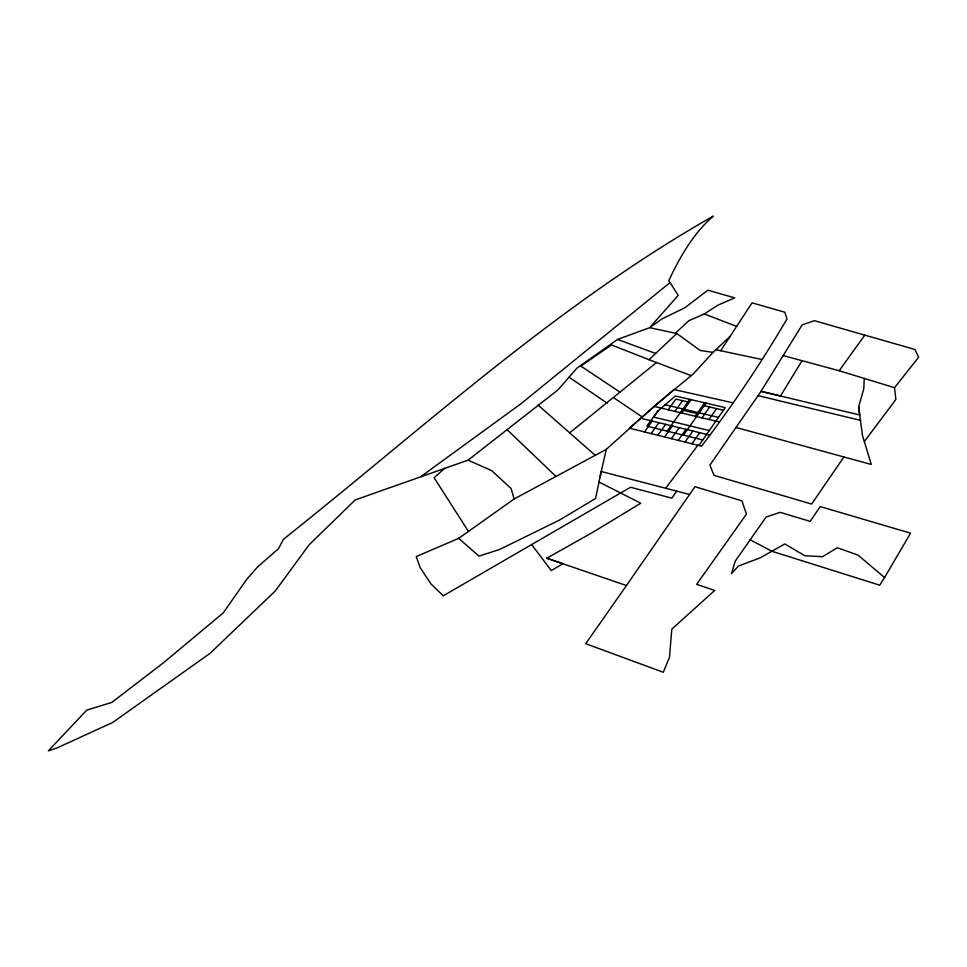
<?xml version="1.0" encoding="UTF-8"?>
<svg xmlns="http://www.w3.org/2000/svg" width="967" height="967" viewBox="0 0 967 967"><rect width="100%" height="100%" fill="white"/><g stroke="black" fill="none" stroke-linecap="round" stroke-linejoin="round"><path stroke-width="1.45" d="M864.256 378.423L863.773 388.867L858.636 406.672L859.736 414.976L761.029 391.345L709.911 465.103L714.021 475.341L811.627 504.061L843.913 456.98M689.556 494.488L601.244 471.497L595.551 498.513L559.325 520.173L499.516 549.51L478.967 556.098L458.684 538.353L416.233 556.569L420.198 567.641L430.919 583.875L443.273 595.793L630.52 487.259L671.872 498.15L676.646 491.127M600.072 476.634L606.309 449.365L655.65 404.931L693.375 373.866L713.03 352.363L730.121 336.371M884.575 577.541L910.551 533.168L820.246 506.587L810.177 521.37L780.151 512.341L766.13 517.007L735.198 561.174L731.584 573.564L738.304 566.13L760.328 557.766L784.829 543.95L804.798 555.747L822.615 556.69L837.253 547.709L858.055 555.118L884.575 577.541L879.692 585.18L771.859 551.263L750.162 539.816M802.066 360.703L780.466 395.999L761.029 391.345L802.151 324.924L814.395 320.693L914.951 349.486L918.65 357.222L894.523 387.694L895.865 399.456L864.413 441.448M720.705 350.731L752.072 302.852L784.793 312.22L786.993 318.941C761.029 363.193 732.611 405.378 701.583 446.186L629.287 428.151L674.035 389.544L732.901 402.816M626.447 585.555L694.947 486.703L741.943 500.846L746.439 514.118L696.663 584.346L714.698 590.45L671.799 629.179L669.478 657.27L663.277 672.283L585.724 643.708L626.447 585.555L546.778 558.213L593.037 532.152L640.783 503.227L598.96 482.001M698.911 445.521L725.262 407.615L675.329 395.974L657.427 411.458L646.838 426.109L702.816 439.937M691.985 443.793L699.733 432.684M708.944 419.497L716.535 408.618M685.083 442.064L692.843 431.004M702.066 417.853L709.669 407.01M678.218 440.36L686.002 429.324M695.237 416.221L704.677 402.816M683.488 435.162L706.043 403.13M671.388 438.655L679.185 427.656M667.157 431.125L689.785 399.347M664.595 436.963L672.403 426M681.662 412.969L691.139 399.661M657.838 435.271L665.647 424.344M674.93 411.362L682.581 400.652M651.117 433.591L658.938 422.7M668.221 409.766L675.897 399.093L689.302 402.236M783.161 355.59L839.163 370.736L864.812 335.126M658.37 410.637L653.728 417.079L709.319 430.581M644.421 431.923L652.254 421.068M697.86 445.255L665.719 488.287M620.282 392.36L580.841 366.07L611.543 344.953L649.002 359.688L676.767 333.53L649.631 327.668L617.575 339.441L577.009 368.076L557.838 390.003L468.064 460.159L355.227 499.903L309.126 544.808L275.22 591.055L210.069 653.317L112.752 722.446L57.295 747.829L48.35 750.876L86.752 710.116L111.797 702.417L163.58 662.673L223.329 612.836L246.5 579.644L257.548 566.964L278.593 548.591L283.355 539.356C423.643 427.801 556.617 305.137 713.223 216.125C693.254 233.615 679.958 256.908 668.777 280.66L678.23 295.358L649.631 327.668L662.407 318.663L684.491 308.002L707.88 290.197L734.702 297.872L717.792 305.234L704.327 313.949L688.903 320.657L675.776 332.805L700.241 350.477L713.03 352.363M444.711 468.306L434.11 477.71L468.439 531.427M569.672 432.853L656.496 362.528M670.022 282.594L520.947 403.747L420.923 476.598M458.684 538.353L514.166 498.972L606.309 449.365M715.87 349.703L761.791 359.482M702.852 405.403L723.425 410.226M665.187 404.75L718.481 417.393M683.512 410.371L697.074 413.598M654.417 406.466L719.11 421.926M758.055 395.648L860.449 420.355M640.746 418.252L709.597 435.09M735.996 427.474L871.291 464.462L862.443 435.38L858.636 406.672M839.163 370.736L894.523 387.694M546.778 558.213L562.915 563.749L551.238 570.566L531.669 544.578M617.575 339.441L655.614 353.463M649.002 359.688L690.813 375.51M704.327 313.949L736.649 326.399M468.064 460.159L491.756 470.675L511.06 488.48L514.166 498.972M613.743 397.739L642.076 416.886M569.055 377.166L607.167 403.166M538.003 405.016L595.249 455.336M506.938 429.505L556.037 476.489"/></g></svg>
